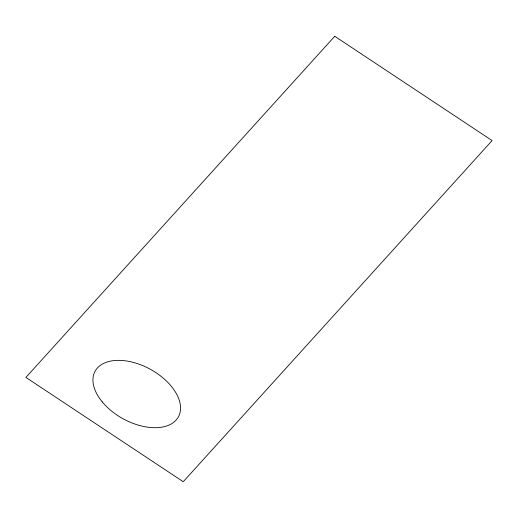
<?xml version="1.0" encoding="UTF-8"?>
<svg xmlns="http://www.w3.org/2000/svg" width="518" height="518" viewBox="0 0 518 518"><rect width="100%" height="100%" fill="white"/><g stroke="black" fill="none" stroke-linecap="round" stroke-linejoin="round"><path stroke-width="0.78" d="M334.751 36.279L25.9 377.421L183.249 481.721L492.1 140.579L334.751 36.279M102.195 401.819A47.501 28.257 28.7 0 0 177.357 418.525A47.501 28.257 28.7 0 0 130.685 361.765A47.501 28.257 28.7 0 0 102.195 401.819"/></g></svg>
